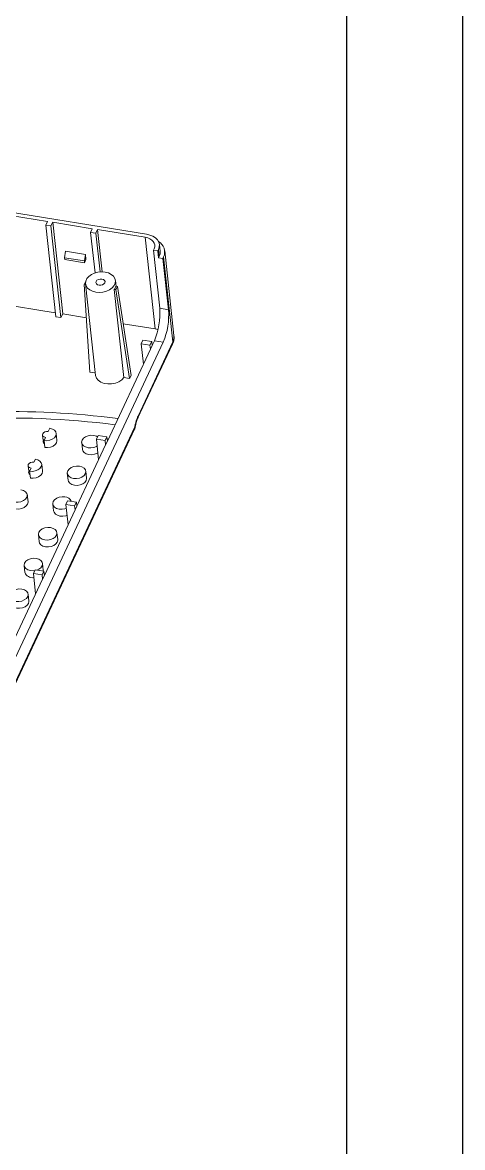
# Model space of a CAD drawing. Header units: inches. Extents: x 1230 to 3313, y 237 to 1043.
# Drawn here: x 1924.2 to 1971.6, y 640 to 760.9 of the extents above; entities that cross this region are included whole.
import ezdxf

# ---------------------------------------------------------------- set-up
doc = ezdxf.new("R2010")
doc.units = ezdxf.units.IN

msp = doc.modelspace()

# ---------------------------------------------------------------- linework, layer by layer
for p, q in [((1971.555, 1043.188), (1971.555, 519.041)), ((1959.076, 1030.708), (1959.076, 531.52))]:
    msp.add_line(p, q)
at = {"color": 7, "linetype": 'Continuous', "lineweight": 15}
for p, q in [((1937.582, 738.163), (1876.478, 748.075)), ((1910.096, 742.266), (1926.912, 739.539)), ((1926.912, 739.539), (1926.726, 739.142)), ((1926.726, 739.142), (1927.294, 739.05)), ((1927.804, 729.295), (1926.726, 739.142)), ((1927.294, 739.05), (1927.48, 739.446)), ((1928.373, 729.203), (1927.294, 739.05)), ((1927.48, 739.446), (1931.743, 738.755)), ((1928.559, 729.6), (1927.48, 739.446)), ((1931.743, 738.755), (1931.557, 738.359)), ((1931.557, 738.359), (1932.126, 738.266)), ((1932.034, 734.004), (1931.557, 738.359)), ((1932.126, 738.266), (1932.312, 738.663)), ((1932.581, 734.11), (1932.126, 738.266)), ((1932.312, 738.663), (1937.428, 737.833)), ((1932.81, 734.116), (1932.312, 738.663)), ((1937.428, 737.833), (1938.506, 727.986)), ((1938.384, 736.611), (1938.306, 736.446)), ((1939.031, 736.325), (1938.951, 737.06)), ((1928.753, 735.636), (1928.868, 736.334)), ((1930.885, 735.291), (1928.753, 735.636)), ((1928.753, 735.636), (1928.773, 735.453)), ((1928.773, 735.453), (1930.905, 735.107)), ((1930.999, 735.988), (1928.868, 736.334)), ((1930.999, 735.988), (1930.885, 735.291)), ((1930.905, 735.107), (1931.06, 735.437)), ((1931.06, 735.437), (1930.999, 735.988)), ((1938.78, 736.369), (1938.306, 736.446)), ((1938.99, 730.2), (1938.306, 736.446)), ((1938.78, 736.369), (1938.857, 736.535)), ((1938.86, 735.635), (1938.78, 736.369)), ((1938.938, 735.8), (1938.857, 736.535)), ((1938.86, 735.635), (1938.938, 735.8)), ((1939.334, 735.558), (1938.86, 735.635)), ((1939.334, 735.558), (1939.412, 735.723)), ((1939.938, 730.047), (1939.334, 735.558)), ((1940.409, 726.611), (1939.412, 735.723)), ((1940.526, 727.267), (1939.528, 736.379)), ((1930.905, 735.107), (1930.885, 735.291)), ((1930.877, 732.759), (1931.009, 733.041)), ((1934.303, 732.558), (1934.234, 733.192)), ((1931.015, 732.736), (1930.877, 732.759)), ((1931.488, 723.349), (1930.877, 732.759)), ((1931.003, 732.838), (1932.082, 722.991)), ((1935.141, 722.756), (1934.103, 732.235)), ((1934.286, 732.206), (1934.103, 732.235)), ((1934.258, 732.566), (1934.441, 732.536)), ((1934.441, 732.536), (1934.286, 732.206)), ((1935.751, 722.657), (1934.286, 732.206)), ((1935.906, 722.987), (1934.441, 732.536)), ((1919.322, 731.098), (1927.757, 729.73)), ((1928.373, 729.203), (1927.804, 729.295)), ((1928.559, 729.6), (1928.373, 729.203)), ((1928.559, 729.6), (1931.109, 729.186)), ((1938.99, 730.2), (1939.938, 730.047)), ((1935.053, 728.546), (1938.506, 727.986)), ((1908.453, 660.662), (1939.364, 726.558)), ((1933.358, 715.927), (1937.991, 725.803)), ((1936.617, 718.345), (1940.367, 726.34)), ((1936.659, 718.616), (1940.409, 726.611)), ((1936.995, 726.398), (1937.181, 726.794)), ((1937.236, 724.195), (1936.995, 726.398)), ((1937.942, 726.244), (1936.995, 726.398)), ((1937.181, 726.794), (1938.128, 726.641)), ((1938.128, 726.641), (1937.942, 726.244)), ((1937.991, 725.803), (1937.942, 726.244)), ((1937.991, 725.803), (1938.177, 726.2)), ((1938.177, 726.2), (1938.128, 726.641)), ((1938.177, 726.2), (1938.417, 726.712)), ((1939.364, 726.558), (1938.417, 726.712)), ((1931.488, 723.349), (1932.053, 723.257)), ((1935.141, 722.756), (1935.751, 722.657)), ((1935.751, 722.657), (1935.906, 722.987)), ((1911.91, 665.224), (1936.295, 717.204)), ((1912, 665.596), (1936.289, 717.374)), ((1927.002, 716.955), (1927.165, 717.302)), ((1936.292, 717.206), (1936.307, 717.242)), ((1926.383, 716.59), (1926.423, 716.222)), ((1926.708, 716.328), (1926.545, 715.981)), ((1927.929, 716.015), (1927.849, 716.75)), ((1932.176, 716.125), (1932.362, 716.522)), ((1933.124, 715.972), (1932.176, 716.125)), ((1932.417, 713.923), (1932.176, 716.125)), ((1932.362, 716.522), (1933.31, 716.368)), ((1933.31, 716.368), (1933.124, 715.972)), ((1933.358, 715.927), (1933.31, 716.368)), ((1926.625, 715.246), (1926.545, 715.981)), ((1930.073, 708.925), (1933.172, 715.531)), ((1930.598, 715.764), (1930.678, 715.029)), ((1933.172, 715.531), (1933.124, 715.972)), ((1933.172, 715.531), (1933.358, 715.927)), ((1925.453, 713.652), (1925.615, 713.999)), ((1924.833, 713.287), (1924.873, 712.919)), ((1925.158, 713.025), (1924.996, 712.678)), ((1925.076, 711.943), (1924.996, 712.678)), ((1926.38, 712.712), (1926.299, 713.447)), ((1929.048, 712.461), (1929.129, 711.726)), ((1931.117, 711.944), (1931.036, 712.679)), ((1924.83, 709.409), (1924.75, 710.144)), ((1927.499, 709.158), (1927.579, 708.423)), ((1928.891, 709.123), (1929.077, 709.519)), ((1929.839, 708.969), (1928.891, 709.123)), ((1929.133, 706.92), (1928.891, 709.123)), ((1929.077, 709.519), (1930.025, 709.366)), ((1930.025, 709.366), (1929.839, 708.969)), ((1929.887, 708.528), (1929.839, 708.969)), ((1929.887, 708.528), (1930.073, 708.925)), ((1930.073, 708.925), (1930.025, 709.366)), ((1926.587, 701.493), (1929.887, 708.528)), ((1925.949, 705.855), (1926.03, 705.12)), ((1928.018, 705.338), (1927.937, 706.073)), ((1926.468, 702.035), (1926.388, 702.77)), ((1924.4, 702.552), (1924.48, 701.817)), ((1925.405, 701.691), (1925.591, 702.088)), ((1926.352, 701.538), (1925.405, 701.691)), ((1925.646, 699.488), (1925.405, 701.691)), ((1925.591, 702.088), (1926.538, 701.934)), ((1926.538, 701.934), (1926.352, 701.538)), ((1926.401, 701.097), (1926.352, 701.538)), ((1926.401, 701.097), (1926.587, 701.493)), ((1926.587, 701.493), (1926.538, 701.934)), ((1923.457, 694.821), (1926.401, 701.097)), ((1924.919, 698.732), (1924.838, 699.467))]:
    msp.add_line(p, q, dxfattribs=at)
at = {"color": 7, "linetype": 'Continuous', "lineweight": 15, "flags": 128}
for points in [[(1938.384, 736.611), (1938.447, 736.809), (1938.453, 737.008), (1938.402, 737.201), (1938.296, 737.38), (1938.139, 737.538), (1937.936, 737.669), (1937.696, 737.769), (1937.428, 737.833)], [(1938.857, 736.535), (1938.942, 736.798), (1938.95, 737.064), (1938.882, 737.32), (1938.741, 737.559), (1938.531, 737.77), (1938.26, 737.945), (1937.94, 738.078), (1937.582, 738.163)], [(1938.938, 735.8), (1939.022, 736.063), (1939.031, 736.325)], [(1932.115, 731.941), (1931.761, 732.032), (1931.457, 732.18), (1931.221, 732.377), (1931.066, 732.61), (1931.001, 732.868), (1931.03, 733.133), (1931.151, 733.392), (1931.358, 733.629), (1931.638, 733.83), (1931.975, 733.984), (1932.349, 734.081), (1932.739, 734.117), (1933.122, 734.088), (1933.476, 733.997), (1933.78, 733.849), (1934.017, 733.653), (1934.172, 733.419), (1934.237, 733.162), (1934.208, 732.896), (1934.086, 732.638), (1933.88, 732.401), (1933.6, 732.199), (1933.263, 732.046), (1932.888, 731.948), (1932.498, 731.913), (1932.115, 731.941)], [(1932.464, 732.684), (1932.294, 732.739), (1932.174, 732.836), (1932.122, 732.959), (1932.145, 733.092), (1932.24, 733.212), (1932.393, 733.303), (1932.581, 733.349), (1932.774, 733.345), (1932.943, 733.291), (1933.063, 733.194), (1933.116, 733.07), (1933.092, 732.938), (1932.997, 732.817), (1932.844, 732.727), (1932.657, 732.68), (1932.464, 732.684)], [(1938.506, 727.986), (1938.774, 727.922), (1938.807, 727.911)], [(1932.082, 722.991), (1932.085, 722.967), (1932.177, 722.698), (1932.37, 722.459), (1932.651, 722.268), (1933, 722.135), (1933.395, 722.071), (1933.811, 722.079), (1934.218, 722.159), (1934.592, 722.306), (1934.906, 722.509), (1935.141, 722.756)], [(1926.545, 715.981), (1926.853, 715.966), (1927.161, 716.017), (1927.439, 716.129), (1927.66, 716.291), (1927.802, 716.488), (1927.852, 716.699), (1927.803, 716.905), (1927.662, 717.086), (1927.442, 717.222), (1927.165, 717.302)], [(1926.708, 716.328), (1926.547, 716.379), (1926.433, 716.471), (1926.383, 716.589), (1926.405, 716.714), (1926.495, 716.829), (1926.641, 716.915), (1926.819, 716.959), (1927.002, 716.955)], [(1926.625, 715.246), (1926.933, 715.231), (1927.241, 715.282), (1927.52, 715.394), (1927.741, 715.556), (1927.883, 715.753), (1927.932, 715.965), (1927.929, 716.015)], [(1931.902, 716.534), (1931.594, 716.549), (1931.286, 716.498), (1931.007, 716.386), (1930.786, 716.223), (1930.644, 716.027), (1930.595, 715.815), (1930.643, 715.609), (1930.784, 715.429), (1931.004, 715.292), (1931.282, 715.212), (1931.59, 715.197), (1931.898, 715.248), (1932.176, 715.36), (1932.255, 715.408)], [(1932.3, 716.39), (1932.179, 716.454), (1931.902, 716.534)], [(1930.678, 715.029), (1930.724, 714.874), (1930.865, 714.694), (1931.085, 714.557), (1931.362, 714.478), (1931.67, 714.462), (1931.978, 714.513), (1932.256, 714.626), (1932.335, 714.673)], [(1925.158, 713.025), (1924.997, 713.076), (1924.883, 713.168), (1924.833, 713.286), (1924.855, 713.411), (1924.946, 713.526), (1925.091, 713.612), (1925.269, 713.656), (1925.453, 713.652)], [(1924.996, 712.678), (1925.303, 712.663), (1925.612, 712.714), (1925.89, 712.826), (1926.111, 712.988), (1926.253, 713.185), (1926.302, 713.396), (1926.254, 713.602), (1926.113, 713.782), (1925.893, 713.919), (1925.615, 713.999)], [(1925.076, 711.943), (1925.384, 711.928), (1925.692, 711.979), (1925.97, 712.091), (1926.191, 712.253), (1926.333, 712.45), (1926.383, 712.662), (1926.38, 712.712)], [(1930.352, 713.231), (1930.044, 713.246), (1929.736, 713.195), (1929.458, 713.083), (1929.237, 712.92), (1929.095, 712.724), (1929.045, 712.512), (1929.094, 712.306), (1929.235, 712.126), (1929.455, 711.989), (1929.732, 711.909), (1930.04, 711.894), (1930.348, 711.945), (1930.626, 712.057), (1930.847, 712.22), (1930.99, 712.416), (1931.039, 712.628), (1930.991, 712.834), (1930.85, 713.014), (1930.63, 713.151), (1930.352, 713.231)], [(1929.129, 711.726), (1929.174, 711.571), (1929.315, 711.391), (1929.535, 711.254), (1929.813, 711.175), (1930.121, 711.159), (1930.429, 711.21), (1930.707, 711.323), (1930.928, 711.485), (1931.07, 711.682), (1931.119, 711.893), (1931.117, 711.944)], [(1923.446, 709.375), (1923.754, 709.36), (1924.062, 709.411), (1924.34, 709.523), (1924.561, 709.685), (1924.703, 709.882), (1924.753, 710.093), (1924.705, 710.299), (1924.563, 710.479), (1924.343, 710.616), (1924.066, 710.696)], [(1928.803, 709.928), (1928.495, 709.943), (1928.187, 709.892), (1927.908, 709.78), (1927.688, 709.617), (1927.545, 709.421), (1927.496, 709.209), (1927.544, 709.003), (1927.685, 708.823), (1927.905, 708.686), (1928.183, 708.606), (1928.491, 708.591), (1928.799, 708.642), (1928.939, 708.689)], [(1923.527, 708.64), (1923.834, 708.625), (1924.143, 708.676), (1924.421, 708.788), (1924.642, 708.95), (1924.784, 709.147), (1924.833, 709.358), (1924.83, 709.409)], [(1927.579, 708.423), (1927.625, 708.268), (1927.766, 708.088), (1927.986, 707.951), (1928.263, 707.872), (1928.571, 707.856), (1928.879, 707.907), (1929.019, 707.955)], [(1927.253, 706.625), (1926.945, 706.64), (1926.637, 706.589), (1926.359, 706.477), (1926.138, 706.314), (1925.996, 706.118), (1925.947, 705.906), (1925.995, 705.7), (1926.136, 705.52), (1926.356, 705.383), (1926.633, 705.303), (1926.941, 705.288), (1927.249, 705.339), (1927.528, 705.451), (1927.749, 705.614), (1927.891, 705.81), (1927.94, 706.022), (1927.892, 706.228), (1927.751, 706.408), (1927.531, 706.545), (1927.253, 706.625)], [(1926.03, 705.12), (1926.075, 704.965), (1926.216, 704.785), (1926.436, 704.648), (1926.714, 704.569), (1927.022, 704.553), (1927.33, 704.604), (1927.608, 704.717), (1927.829, 704.879), (1927.971, 705.075), (1928.021, 705.287), (1928.018, 705.338)], [(1925.704, 703.322), (1925.396, 703.337), (1925.088, 703.286), (1924.81, 703.174), (1924.589, 703.011), (1924.446, 702.815), (1924.397, 702.603), (1924.445, 702.397), (1924.586, 702.217), (1924.806, 702.08), (1925.084, 702), (1925.392, 701.985), (1925.551, 702.003)], [(1925.772, 702.058), (1925.978, 702.148), (1926.199, 702.311), (1926.341, 702.507), (1926.391, 702.719), (1926.342, 702.925), (1926.201, 703.105), (1925.981, 703.242), (1925.704, 703.322)], [(1926.469, 701.945), (1926.471, 701.984), (1926.468, 702.035)], [(1924.154, 700.019), (1923.846, 700.034), (1923.538, 699.983), (1923.26, 699.871), (1923.039, 699.708), (1922.897, 699.512), (1922.848, 699.3), (1922.896, 699.094), (1923.037, 698.914), (1923.257, 698.777), (1923.534, 698.697), (1923.842, 698.682), (1924.151, 698.733), (1924.429, 698.845), (1924.65, 699.008), (1924.792, 699.204), (1924.841, 699.416), (1924.793, 699.622), (1924.652, 699.802), (1924.432, 699.939), (1924.154, 700.019)], [(1922.931, 698.514), (1922.976, 698.359), (1923.117, 698.179), (1923.337, 698.042), (1923.615, 697.962), (1923.923, 697.947), (1924.231, 697.998), (1924.509, 698.11), (1924.73, 698.273), (1924.872, 698.469), (1924.922, 698.681), (1924.919, 698.732)]]:
    msp.add_lwpolyline(points, dxfattribs=at)
at = {"color": 8, "linetype": 'Continuous', "lineweight": 15, "flags": 128}
msp.add_lwpolyline([(1940.409, 726.611), (1940.515, 726.941), (1940.526, 727.267)], dxfattribs=at)
at = {"color": 7, "linetype": 'Continuous', "lineweight": 15}
for centre, radius, start, end in [((1938.221, 736.241), 1.299, 336.49057, 60.57202), ((1933.345, 732.793), 0.941, 323.68761, 346.04981), ((1931.514, 729.638), 7.497, 337.02567, 4.30222), ((1932.462, 729.484), 7.497, 337.02567, 4.30222), ((1922.66, 626.426), 92.687, 82.66306, 100.21611), ((1922.761, 628.396), 90.013, 82.71141, 92.79637), ((1926.682, 716.258), 0.261, 187.82962, 243.55508), ((1926.7, 715.88), 0.261, 135.8242, 242.84051), ((1925.132, 712.955), 0.261, 187.82962, 243.55508), ((1925.151, 712.577), 0.261, 135.8242, 242.84051), ((1928.768, 709.17), 0.759, 22.12898, 87.38516), ((1925.293, 702.093), 0.858, 198.71047, 280.76383)]:
    msp.add_arc(centre, radius, start, end, dxfattribs=at)
at = {"color": 8, "linetype": 'Continuous', "lineweight": 15}
for centre, start, end in [((1939.918, 726.548), 335.12732, 7.24535), ((1936.167, 718.553), 334.8562, 7.25039)]:
    msp.add_arc(centre, 0.496, start, end, dxfattribs=at)
at = {"color": 7, "linetype": 'Continuous', "lineweight": 15}
for points, knots in [([(1940.367, 726.34), (1940.404, 726.43), (1940.491, 726.641), (1940.549, 726.959), (1940.526, 727.18), (1940.517, 727.27)], [0, 0, 0, 0, 0.3039977, 0.7151605, 1, 1, 1, 1]), ([(1936.289, 717.374), (1936.311, 717.492), (1936.335, 717.608), (1936.389, 717.835), (1936.419, 717.948), (1936.481, 718.159), (1936.515, 718.258), (1936.584, 718.447), (1936.621, 718.536), (1936.659, 718.616)], [0, 0, 0, 0, 0.25, 0.25, 0.5, 0.5, 0.75, 0.75, 1, 1, 1, 1]), ([(1936.308, 717.247), (1936.328, 717.355), (1936.368, 717.577), (1936.448, 717.89), (1936.531, 718.142), (1936.592, 718.294), (1936.614, 718.337), (1936.616, 718.342)], [0, 0, 0, 0, 0.249796, 0.5097738, 0.7639203, 0.9756975, 1, 1, 1, 1])]:
    msp.add_open_spline(points, degree=3, knots=knots, dxfattribs=at)
msp.add_open_spline([(1936.307, 717.242), (1936.315, 717.281), (1936.309, 717.326), (1936.289, 717.374)], degree=3, dxfattribs=at)

doc.saveas('drawing.dxf')
